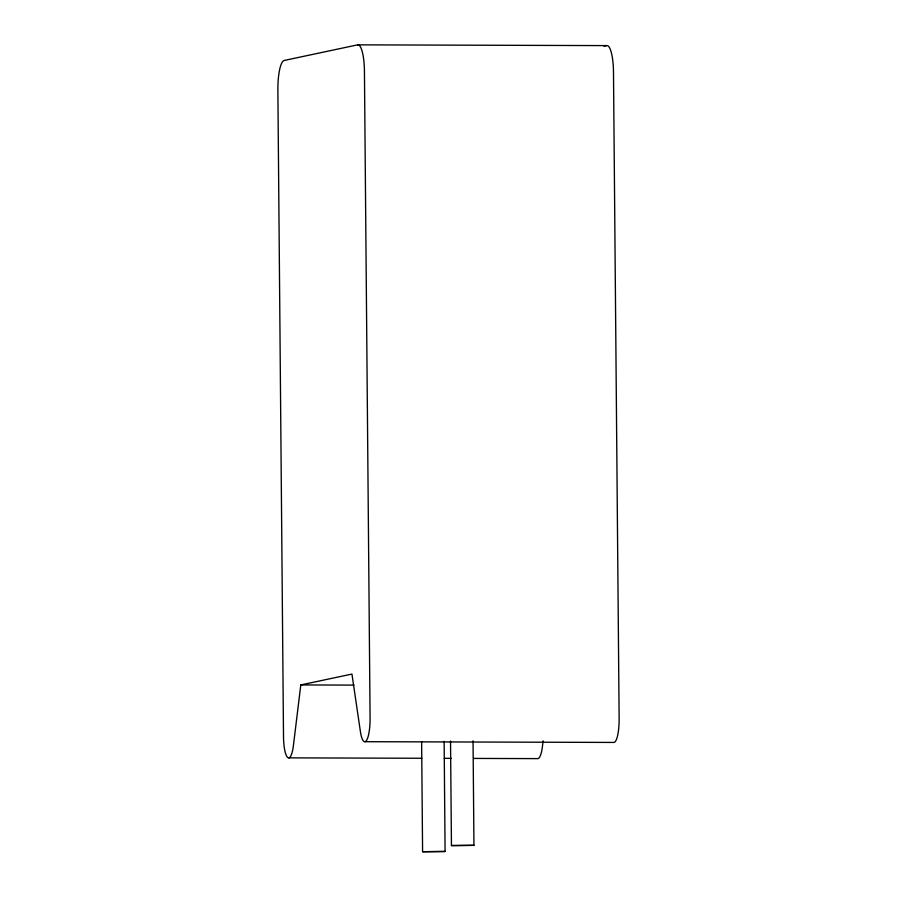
<?xml version="1.0" encoding="UTF-8"?>
<svg xmlns="http://www.w3.org/2000/svg" width="897" height="897" viewBox="0 0 897 897"><rect width="100%" height="100%" fill="white"/><g stroke="black" fill="none" stroke-linecap="round" stroke-linejoin="round"><path stroke-width="1.35" d="M357.634 44.85A28.143 6.559 -89.8 0 1 364.44 71.569L370.08 718.093A22.515 5.247 -89.8 0 1 366.38 740.642A22.515 5.247 -89.8 0 1 360.381 731.414L351.949 674.073L300.798 684.938L293.397 745.654A22.515 5.247 -89.8 0 1 287.589 757.393A22.515 5.247 -89.8 0 1 283.508 736.493L277.868 89.969A28.143 6.559 -89.8 0 1 284.181 60.469L357.634 44.85L606.686 45.601A28.143 6.559 -89.8 0 1 613.492 72.309L619.132 718.833A22.515 5.247 -89.8 0 1 614.086 742.436L365.023 741.696M543.122 740.888L542.45 746.405A22.515 5.247 -89.8 0 1 538.009 758.615L473.65 758.425M421.624 741.584L422.588 851.702L445.091 851.477L444.138 741.359M450.529 741.034L451.449 845.568L473.952 845.344L473.044 740.81M445.091 851.477L422.588 851.702M473.952 845.344L451.449 845.568M603.961 46.173L606.686 45.601M300.798 684.938L353.967 685.106M288.957 757.864L421.87 758.268M444.262 758.335L451.258 758.357"/></g></svg>
